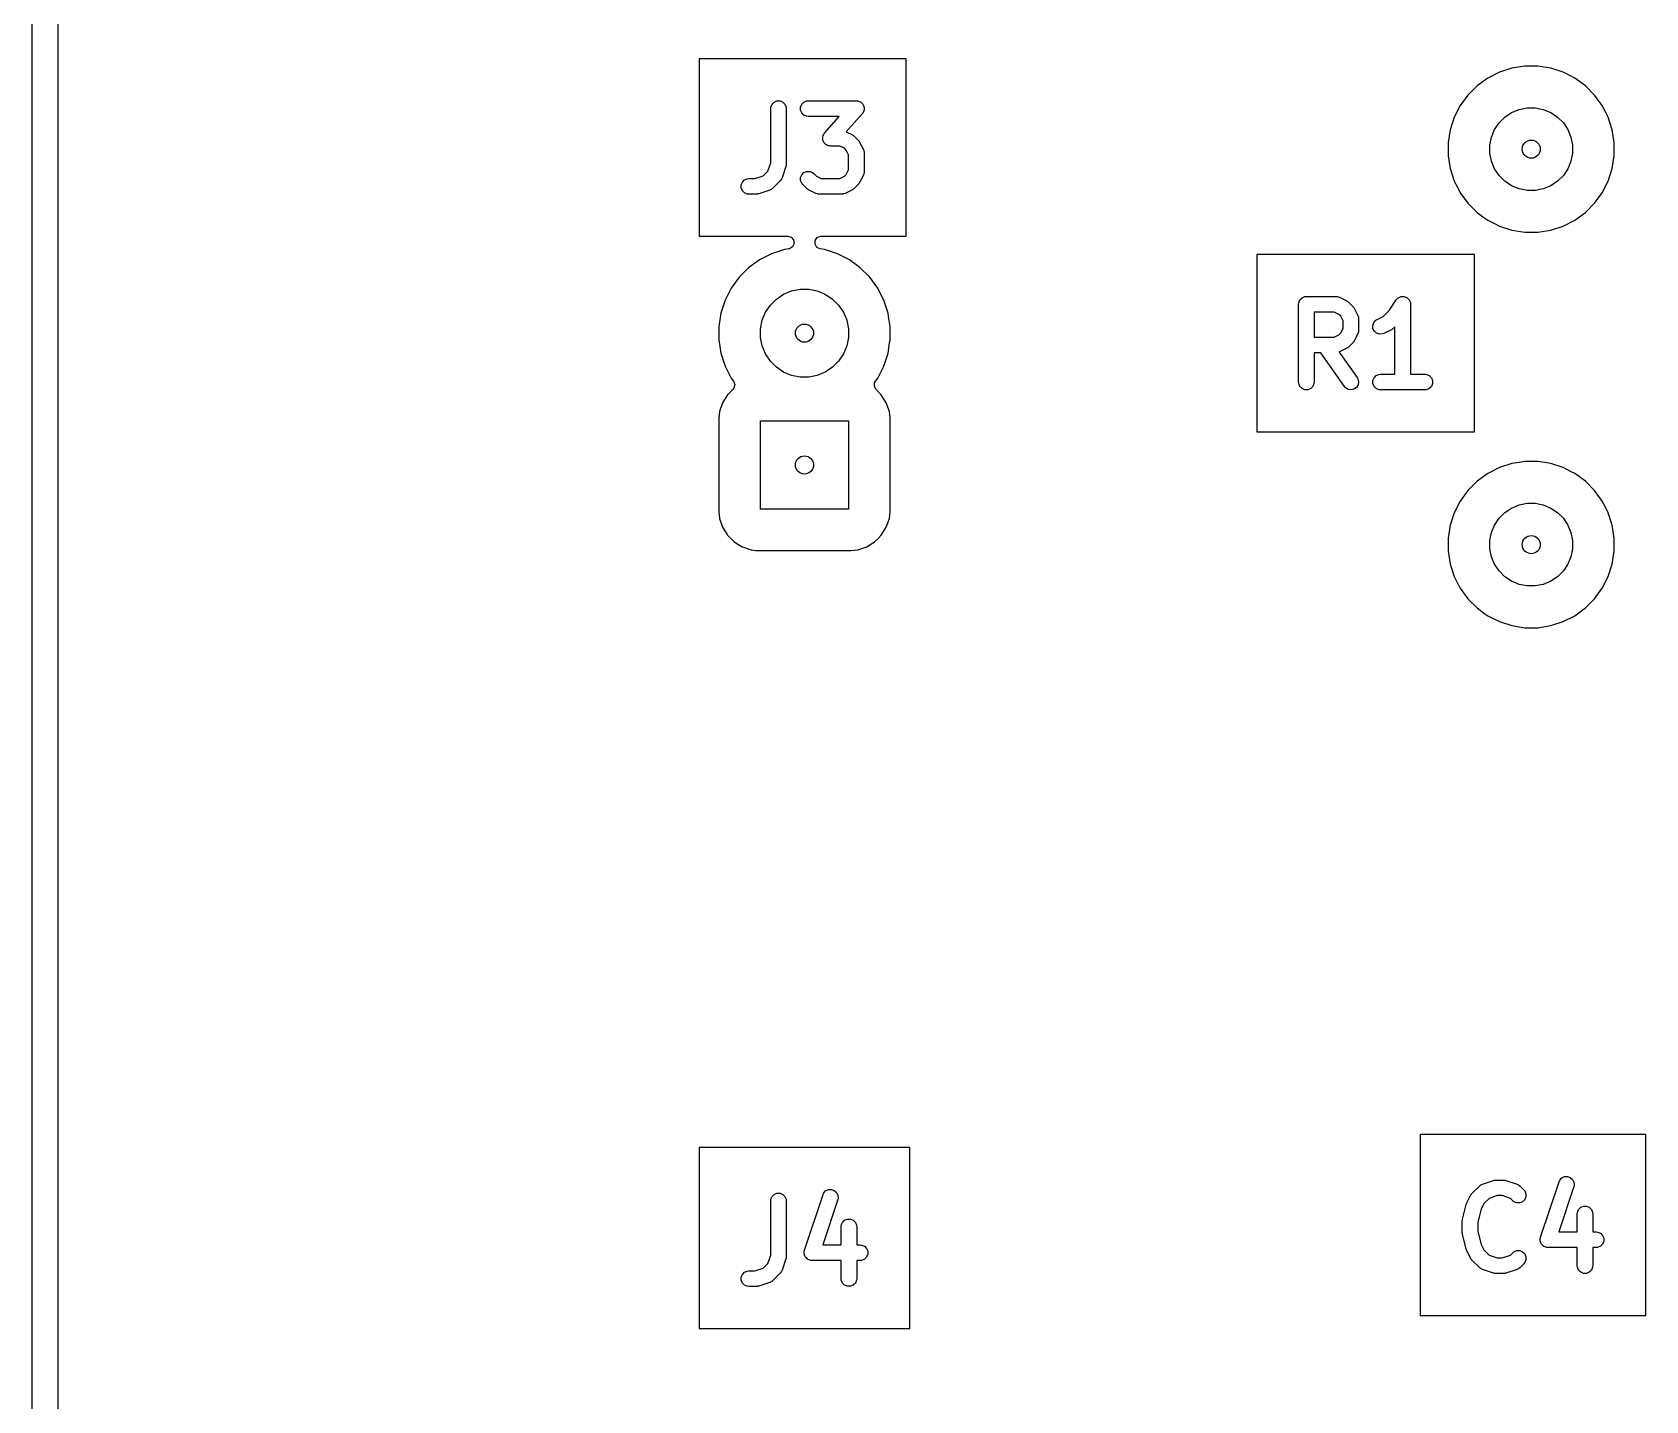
# Model space of a CAD drawing. Extents: x 20 to 124, y -124 to -20.
# Drawn here: x 20 to 51.08, y -71.29 to -44.93 of the extents above; entities that cross this region are included whole.
import ezdxf

# ---------------------------------------------------------------- set-up
doc = ezdxf.new("R2010")
doc.units = 0
doc.layers.add('BLACK', color=7, linetype='CONTINUOUS')
doc.layers.add('WHITE', color=7, linetype='CONTINUOUS')

msp = doc.modelspace()

# ---------------------------------------------------------------- linework, layer by layer
at = {"layer": 'BLACK', "linetype": 'CONTINUOUS'}
for p, q in [((20.5005, -48.853053), (20.5005, -42.205895)), ((36.832225, -45.438687), (32.848071, -45.438687)), ((32.848071, -45.438687), (32.848071, -48.853053)), ((36.832225, -47.051538), (36.832225, -45.438687)), ((48.500214, -45.61641), (48.260616, -45.69426)), ((48.624626, -45.596705), (48.500214, -45.61641)), ((48.749038, -45.577), (48.624626, -45.596705)), ((49.000962, -45.577), (48.749038, -45.577)), ((49.249785, -45.61641), (49.000962, -45.577)), ((49.489383, -45.69426), (49.249785, -45.61641)), ((47.832345, -45.956705), (47.654205, -46.134845)), ((47.83235, -45.956701), (47.832345, -45.956705)), ((48.036151, -45.808632), (47.83235, -45.956701)), ((48.260616, -45.69426), (48.036151, -45.808632)), ((49.643747, -45.772913), (49.489383, -45.69426)), ((49.713845, -45.80863), (49.643747, -45.772913)), ((49.713847, -45.808631), (49.713845, -45.80863)), ((49.713848, -45.808632), (49.713847, -45.808631)), ((49.917649, -45.956701), (49.713848, -45.808632)), ((49.917654, -45.956705), (49.917649, -45.956701)), ((50.095794, -46.134845), (49.917654, -45.956705)), ((34.25028, -46.312492), (34.291664, -46.271108)), ((34.291664, -46.271108), (34.345736, -46.24871)), ((34.345736, -46.24871), (34.404264, -46.24871)), ((34.404264, -46.24871), (34.458336, -46.271108)), ((34.458336, -46.271108), (34.49972, -46.312492)), ((34.821708, -46.312492), (34.863092, -46.271108)), ((34.863092, -46.271108), (34.917164, -46.24871)), ((34.917164, -46.24871), (34.946428, -46.245828)), ((34.946428, -46.245828), (35.875, -46.245828)), ((35.875, -46.245828), (35.890477, -46.247352)), ((35.890477, -46.247352), (35.894412, -46.24709)), ((35.894412, -46.24709), (35.897122, -46.248006)), ((35.897122, -46.248006), (35.904264, -46.24871)), ((35.904264, -46.24871), (35.926778, -46.258036)), ((35.926778, -46.258036), (35.949854, -46.26584)), ((35.949854, -46.26584), (35.953661, -46.269171)), ((35.953661, -46.269171), (35.958336, -46.271108)), ((35.958336, -46.271108), (35.975565, -46.288337)), ((35.975565, -46.288337), (35.993901, -46.304381)), ((35.993901, -46.304381), (35.996143, -46.308915)), ((35.996143, -46.308915), (35.99972, -46.312492)), ((47.654201, -46.13485), (47.506132, -46.338651)), ((47.654205, -46.134845), (47.654201, -46.13485)), ((50.095798, -46.13485), (50.095794, -46.134845)), ((50.165691, -46.23105), (50.095798, -46.13485)), ((50.243433, -46.338053), (50.165691, -46.23105)), ((34.225, -46.395828), (34.227882, -46.366564)), ((34.225, -47.442916), (34.225, -46.395828)), ((34.227882, -46.366564), (34.25028, -46.312492)), ((34.49972, -46.312492), (34.522118, -46.366564)), ((34.522118, -46.366564), (34.525, -46.395828)), ((34.525, -46.395828), (34.525, -47.467257)), ((34.79931, -46.366564), (34.821708, -46.312492)), ((34.79931, -46.425092), (34.79931, -46.366564)), ((34.821708, -46.479164), (34.79931, -46.425092)), ((34.863092, -46.520548), (34.821708, -46.479164)), ((34.917164, -46.542946), (34.863092, -46.520548)), ((34.946428, -46.545828), (34.917164, -46.542946)), ((35.544435, -46.545828), (34.946428, -46.545828)), ((35.262113, -46.868481), (35.544435, -46.545828)), ((35.987886, -46.494604), (35.680952, -46.845386)), ((35.996929, -46.481954), (35.987886, -46.494604)), ((35.99972, -46.479164), (35.996929, -46.481954)), ((35.99972, -46.312492), (36.009046, -46.335008)), ((36.000815, -46.476519), (35.99972, -46.479164)), ((36.004988, -46.470683), (36.000815, -46.476519)), ((36.012793, -46.447603), (36.004988, -46.470683)), ((36.009046, -46.335008), (36.019845, -46.356844)), ((36.022118, -46.425092), (36.012793, -46.447603)), ((36.019845, -46.356844), (36.020181, -46.361888)), ((36.020181, -46.361888), (36.022118, -46.366564)), ((36.022118, -46.366564), (36.022118, -46.390939)), ((36.022118, -46.390939), (36.023738, -46.41524)), ((36.023738, -46.41524), (36.022118, -46.42003)), ((36.022118, -46.42003), (36.022118, -46.425092)), ((47.39176, -46.563116), (47.31391, -46.802714)), ((47.506132, -46.338651), (47.39176, -46.563116)), ((48.256592, -46.669985), (48.367485, -46.559092)), ((48.367485, -46.559092), (48.497883, -46.471963)), ((48.497883, -46.471963), (48.642772, -46.411948)), ((48.642772, -46.411948), (48.796586, -46.381352)), ((48.796586, -46.381352), (48.953414, -46.381352)), ((48.953414, -46.381352), (49.107228, -46.411948)), ((49.107228, -46.411948), (49.252117, -46.471963)), ((49.252117, -46.471963), (49.382515, -46.559092)), ((49.382515, -46.559092), (49.493408, -46.669985)), ((50.24387, -46.338655), (50.243433, -46.338053)), ((50.316747, -46.481684), (50.24387, -46.338655)), ((50.358239, -46.563116), (50.316747, -46.481684)), ((50.358239, -46.563118), (50.358239, -46.563116)), ((50.358241, -46.563121), (50.358239, -46.563118)), ((50.43609, -46.802715), (50.358241, -46.563121)), ((35.227882, -46.937993), (35.237205, -46.915484)), ((35.237205, -46.915484), (35.245012, -46.892403)), ((35.245012, -46.892403), (35.249183, -46.886566)), ((35.249183, -46.886566), (35.25028, -46.883921)), ((35.25028, -46.883921), (35.253069, -46.881131)), ((35.253069, -46.881131), (35.262113, -46.868481)), ((35.680952, -46.845386), (35.799225, -46.904521)), ((35.799225, -46.904521), (35.811819, -46.912449)), ((35.811819, -46.912449), (35.815479, -46.913965)), ((35.815479, -46.913965), (35.819599, -46.917346)), ((35.819599, -46.917346), (35.82411, -46.920186)), ((35.82411, -46.920186), (35.826704, -46.923177)), ((35.826704, -46.923177), (35.83821, -46.93262)), ((47.31391, -46.802714), (47.2745, -47.051538)), ((48.109448, -46.945272), (48.169463, -46.800383)), ((48.169463, -46.800383), (48.256592, -46.669985)), ((49.493408, -46.669985), (49.580537, -46.800383)), ((49.580537, -46.800383), (49.640552, -46.945272)), ((50.4755, -47.051538), (50.43609, -46.802715)), ((35.226261, -46.947845), (35.227882, -46.943052)), ((35.227882, -46.972154), (35.226261, -46.947845)), ((35.227882, -46.943052), (35.227882, -46.937993)), ((35.227882, -46.996521), (35.227882, -46.972154)), ((35.229818, -47.001196), (35.227882, -46.996521)), ((35.230155, -47.006241), (35.229818, -47.001196)), ((35.240953, -47.028076), (35.230155, -47.006241)), ((35.25028, -47.050593), (35.240953, -47.028076)), ((35.253856, -47.054169), (35.25028, -47.050593)), ((35.256099, -47.058704), (35.253856, -47.054169)), ((35.274434, -47.074747), (35.256099, -47.058704)), ((35.291664, -47.091977), (35.274434, -47.074747)), ((35.296338, -47.093913), (35.291664, -47.091977)), ((35.300146, -47.097245), (35.296338, -47.093913)), ((35.323227, -47.105051), (35.300146, -47.097245)), ((35.345736, -47.114375), (35.323227, -47.105051)), ((35.352873, -47.115077), (35.345736, -47.114375)), ((35.355588, -47.115996), (35.352873, -47.115077)), ((35.359527, -47.115733), (35.355588, -47.115996)), ((35.375, -47.117257), (35.359527, -47.115733)), ((35.553876, -47.117257), (35.375, -47.117257)), ((35.643289, -47.161963), (35.553876, -47.117257)), ((35.680292, -47.198967), (35.643289, -47.161963)), ((35.725, -47.288381), (35.680292, -47.198967)), ((35.83821, -46.93262), (35.909638, -47.004049)), ((35.909638, -47.004049), (35.919076, -47.015549)), ((35.919076, -47.015549), (35.92207, -47.018146)), ((35.92207, -47.018146), (35.92491, -47.022658)), ((35.92491, -47.022658), (35.928292, -47.026779)), ((35.928292, -47.026779), (35.929807, -47.030438)), ((35.929807, -47.030438), (35.937735, -47.043032)), ((35.937735, -47.043032), (36.009164, -47.185888)), ((36.009164, -47.185888), (36.019673, -47.213352)), ((36.019673, -47.213352), (36.020054, -47.218726)), ((36.020054, -47.218726), (36.022118, -47.223707)), ((36.022118, -47.223707), (36.025, -47.252971)), ((36.832225, -48.845892), (36.832225, -47.051538)), ((47.2745, -47.051538), (47.2745, -47.303461)), ((48.078852, -47.099086), (48.109448, -46.945272)), ((48.078852, -47.255914), (48.078852, -47.099086)), ((49.640552, -46.945272), (49.671148, -47.099086)), ((49.671148, -47.099086), (49.671148, -47.255914)), ((50.4755, -47.303462), (50.4755, -47.051538)), ((34.172466, -47.600514), (34.225, -47.442916)), ((34.517302, -47.514692), (34.445873, -47.728977)), ((34.520601, -47.500182), (34.517302, -47.514692)), ((34.522118, -47.496521), (34.520601, -47.500182)), ((34.52264, -47.491212), (34.522118, -47.496521)), ((34.523822, -47.486018), (34.52264, -47.491212)), ((34.525, -47.467257), (34.523541, -47.482068)), ((34.523541, -47.482068), (34.523822, -47.486018)), ((35.725, -47.574703), (35.725, -47.288381)), ((36.025, -47.252971), (36.025, -47.610114)), ((47.2745, -47.303461), (47.31391, -47.552285)), ((47.31391, -47.552285), (47.39176, -47.791883)), ((48.109448, -47.409728), (48.078852, -47.255914)), ((48.169463, -47.554617), (48.109448, -47.409728)), ((49.640552, -47.409728), (49.580537, -47.554617)), ((49.671148, -47.255914), (49.640552, -47.409728)), ((50.358241, -47.791879), (50.43609, -47.552285)), ((50.43609, -47.552285), (50.4755, -47.303462)), ((33.656453, -47.866564), (33.678851, -47.812492)), ((33.678851, -47.812492), (33.720235, -47.771108)), ((33.720235, -47.771108), (33.774307, -47.74871)), ((33.774307, -47.74871), (33.803571, -47.745828)), ((33.803571, -47.745828), (33.922085, -47.745828)), ((33.922085, -47.745828), (34.079687, -47.693294)), ((34.079687, -47.693294), (34.172466, -47.600514)), ((34.409637, -47.787608), (34.26678, -47.930466)), ((34.428292, -47.764877), (34.409637, -47.787608)), ((34.430354, -47.759897), (34.428292, -47.764877)), ((34.433885, -47.755827), (34.430354, -47.759897)), ((34.445873, -47.728977), (34.433885, -47.755827)), ((34.79931, -47.723708), (34.821707, -47.669636)), ((34.79931, -47.782234), (34.79931, -47.723708)), ((34.821707, -47.836306), (34.79931, -47.782234)), ((34.821707, -47.669636), (34.863093, -47.62825)), ((34.840362, -47.859037), (34.821707, -47.836306)), ((34.911791, -47.930466), (34.840362, -47.859037)), ((34.863093, -47.62825), (34.917165, -47.605853)), ((34.917165, -47.605853), (34.975691, -47.605853)), ((34.975691, -47.605853), (35.029763, -47.62825)), ((35.029763, -47.62825), (35.052494, -47.646905)), ((35.052494, -47.646905), (35.10671, -47.701121)), ((35.10671, -47.701121), (35.196124, -47.745828)), ((35.196124, -47.745828), (35.553876, -47.745828)), ((35.553876, -47.745828), (35.643289, -47.701121)), ((35.643289, -47.701121), (35.680292, -47.664117)), ((35.680292, -47.664117), (35.725, -47.574703)), ((35.909638, -47.859036), (35.83821, -47.930465)), ((35.919076, -47.847535), (35.909638, -47.859036)), ((35.92207, -47.844939), (35.919076, -47.847535)), ((35.92491, -47.840426), (35.92207, -47.844939)), ((35.928292, -47.836306), (35.92491, -47.840426)), ((35.929807, -47.832646), (35.928292, -47.836306)), ((35.937735, -47.820053), (35.929807, -47.832646)), ((36.009164, -47.677197), (35.937735, -47.820053)), ((36.019673, -47.649733), (36.009164, -47.677197)), ((36.020054, -47.644358), (36.019673, -47.649733)), ((36.022118, -47.639378), (36.020054, -47.644358)), ((36.025, -47.610114), (36.022118, -47.639378)), ((47.39176, -47.791883), (47.458195, -47.922268)), ((48.256592, -47.685015), (48.169463, -47.554617)), ((48.367485, -47.795908), (48.256592, -47.685015)), ((48.497883, -47.883037), (48.367485, -47.795908)), ((49.382515, -47.795908), (49.252117, -47.883037)), ((49.493408, -47.685015), (49.382515, -47.795908)), ((49.580537, -47.554617), (49.493408, -47.685015)), ((50.24387, -48.016345), (50.358241, -47.791879)), ((33.656453, -47.925092), (33.656453, -47.866564)), ((33.678851, -47.979164), (33.656453, -47.925092)), ((33.720235, -48.020548), (33.678851, -47.979164)), ((33.774307, -48.042946), (33.720235, -48.020548)), ((33.803571, -48.045828), (33.774307, -48.042946)), ((33.946428, -48.045828), (33.803571, -48.045828)), ((33.961233, -48.044369), (33.946428, -48.045828)), ((33.965188, -48.044651), (33.961233, -48.044369)), ((33.970389, -48.043468), (33.965188, -48.044651)), ((33.975692, -48.042946), (33.970389, -48.043468)), ((33.979349, -48.04143), (33.975692, -48.042946)), ((33.993862, -48.038131), (33.979349, -48.04143)), ((34.208148, -47.966703), (33.993862, -48.038131)), ((34.234999, -47.954715), (34.208148, -47.966703)), ((34.23907, -47.951183), (34.234999, -47.954715)), ((34.24405, -47.949121), (34.23907, -47.951183)), ((34.26678, -47.930466), (34.24405, -47.949121)), ((34.923295, -47.939907), (34.911791, -47.930466)), ((34.92589, -47.942899), (34.923295, -47.939907)), ((34.930399, -47.945737), (34.92589, -47.942899)), ((34.934522, -47.949121), (34.930399, -47.945737)), ((34.938183, -47.950637), (34.934522, -47.949121)), ((34.950775, -47.958564), (34.938183, -47.950637)), ((35.093633, -48.029992), (34.950775, -47.958564)), ((35.121096, -48.040502), (35.093633, -48.029992)), ((35.126471, -48.040883), (35.121096, -48.040502)), ((35.13145, -48.042946), (35.126471, -48.040883)), ((35.160714, -48.045828), (35.13145, -48.042946)), ((35.589285, -48.045828), (35.160714, -48.045828)), ((35.618549, -48.042946), (35.589285, -48.045828)), ((35.623527, -48.040883), (35.618549, -48.042946)), ((35.628903, -48.040502), (35.623527, -48.040883)), ((35.656366, -48.029992), (35.628903, -48.040502)), ((35.799225, -47.958564), (35.656366, -48.029992)), ((35.811819, -47.950635), (35.799225, -47.958564)), ((35.815479, -47.94912), (35.811819, -47.950635)), ((35.819599, -47.945738), (35.815479, -47.94912)), ((35.82411, -47.942899), (35.819599, -47.945738)), ((35.826704, -47.939907), (35.82411, -47.942899)), ((35.83821, -47.930465), (35.826704, -47.939907)), ((47.458195, -47.922268), (47.479591, -47.96426)), ((47.479591, -47.96426), (47.506132, -48.016348)), ((47.506132, -48.016348), (47.654201, -48.220149)), ((48.642772, -47.943052), (48.497883, -47.883037)), ((48.796586, -47.973648), (48.642772, -47.943052)), ((48.953414, -47.973648), (48.796586, -47.973648)), ((49.107228, -47.943052), (48.953414, -47.973648)), ((49.252117, -47.883037), (49.107228, -47.943052)), ((50.095793, -48.220156), (50.24387, -48.016345)), ((47.654201, -48.220149), (47.654205, -48.220154)), ((47.654205, -48.220154), (47.832345, -48.398294)), ((47.832345, -48.398294), (47.83235, -48.398298)), ((47.83235, -48.398298), (47.963449, -48.493546)), ((49.713845, -48.54637), (49.917656, -48.398293)), ((49.917656, -48.398293), (50.095793, -48.220156)), ((47.963449, -48.493546), (48.036155, -48.54637)), ((48.036155, -48.54637), (48.179184, -48.619247)), ((48.179184, -48.619247), (48.260616, -48.660739)), ((48.260616, -48.660739), (48.260618, -48.660739)), ((48.260618, -48.660739), (48.260621, -48.660741)), ((48.260621, -48.660741), (48.500215, -48.73859)), ((48.500215, -48.73859), (48.749038, -48.778)), ((48.749038, -48.778), (48.749039, -48.778)), ((48.749039, -48.778), (49.000961, -48.778)), ((49.000961, -48.778), (49.000962, -48.778)), ((49.000962, -48.778), (49.249785, -48.73859)), ((49.249785, -48.73859), (49.489379, -48.660741)), ((49.489379, -48.660741), (49.713845, -48.54637)), ((20.5005, -56.671538), (20.5005, -48.853053)), ((32.848071, -48.853053), (34.551907, -48.853053)), ((34.571305, -49.099526), (34.488506, -49.11264)), ((34.551907, -48.853053), (34.618946, -48.872738)), ((34.586842, -49.09603), (34.571305, -49.099526)), ((34.64562, -49.058256), (34.586842, -49.09603)), ((34.618946, -48.872738), (34.664701, -48.925542)), ((34.674645, -48.9947), (34.64562, -49.058256)), ((34.664701, -48.925542), (34.674645, -48.9947)), ((35.078629, -49.010285), (35.079627, -48.940423)), ((35.11556, -49.069597), (35.078629, -49.010285)), ((35.079627, -48.940423), (35.118237, -48.88219)), ((35.178695, -49.099526), (35.11556, -49.069597)), ((35.118237, -48.88219), (35.1822, -48.854076)), ((35.261493, -49.11264), (35.178695, -49.099526)), ((35.1822, -48.854076), (35.198093, -48.853053)), ((35.198093, -48.853053), (36.832225, -48.853053)), ((36.832225, -48.853053), (36.832225, -48.845892)), ((34.009945, -49.310868), (33.799774, -49.463566)), ((34.241423, -49.192922), (34.009945, -49.310868)), ((34.488506, -49.11264), (34.241423, -49.192922)), ((35.508576, -49.192922), (35.261493, -49.11264)), ((35.63835, -49.259046), (35.508576, -49.192922)), ((35.740051, -49.310866), (35.63835, -49.259046)), ((35.950229, -49.463569), (35.740051, -49.310866)), ((47.784072, -49.207484), (43.587357, -49.207484)), ((43.587357, -49.207484), (43.587357, -52.624155)), ((47.784072, -52.624155), (47.784072, -49.207484)), ((33.616066, -49.647274), (33.463368, -49.857445)), ((33.616071, -49.647268), (33.616066, -49.647274)), ((33.799768, -49.463571), (33.616071, -49.647268)), ((33.799774, -49.463566), (33.799768, -49.463571)), ((36.133931, -49.647271), (35.950229, -49.463569)), ((36.286634, -49.857449), (36.133931, -49.647271)), ((33.463368, -49.857445), (33.345422, -50.088923)), ((34.335766, -50.065441), (34.474313, -49.972867)), ((34.474313, -49.972867), (34.628258, -49.909101)), ((34.628258, -49.909101), (34.791685, -49.876593)), ((34.791685, -49.876593), (34.958315, -49.876593)), ((34.958315, -49.876593), (35.121742, -49.909101)), ((35.121742, -49.909101), (35.275687, -49.972867)), ((35.275687, -49.972867), (35.414234, -50.065441)), ((36.361787, -50.004945), (36.286634, -49.857449)), ((36.404577, -50.088923), (36.361787, -50.004945)), ((44.459521, -50.041108), (44.513593, -50.01871)), ((44.513593, -50.01871), (44.542857, -50.015828)), ((44.542857, -50.015828), (45.114286, -50.015828)), ((45.114286, -50.015828), (45.14355, -50.01871)), ((45.14355, -50.01871), (45.14853, -50.020773)), ((45.14853, -50.020773), (45.153905, -50.021155)), ((45.153905, -50.021155), (45.181368, -50.031664)), ((45.181368, -50.031664), (45.324225, -50.103093)), ((46.316664, -50.041108), (46.33024, -50.035484)), ((46.33024, -50.035484), (46.342453, -50.027306)), ((46.342453, -50.027306), (46.357014, -50.024393)), ((46.357014, -50.024393), (46.370736, -50.01871)), ((46.370736, -50.01871), (46.385433, -50.01871)), ((46.385433, -50.01871), (46.399843, -50.015828)), ((46.399843, -50.015828), (46.414413, -50.01871)), ((46.414413, -50.01871), (46.429264, -50.01871)), ((46.429264, -50.01871), (46.442838, -50.024332)), ((46.442838, -50.024332), (46.457257, -50.027185)), ((46.457257, -50.027185), (46.469617, -50.035425)), ((46.469617, -50.035425), (46.483336, -50.041108)), ((33.26514, -50.336006), (33.2245, -50.592597)), ((33.345422, -50.088923), (33.26514, -50.336006)), ((34.061601, -50.475758), (34.125367, -50.321813)), ((34.125367, -50.321813), (34.217941, -50.183266)), ((34.217941, -50.183266), (34.335766, -50.065441)), ((35.414234, -50.065441), (35.532059, -50.183266)), ((35.532059, -50.183266), (35.624633, -50.321813)), ((35.624633, -50.321813), (35.688399, -50.475758)), ((36.404577, -50.088925), (36.404577, -50.088923)), ((36.404579, -50.088928), (36.404577, -50.088925)), ((36.48486, -50.336007), (36.404579, -50.088928)), ((36.495226, -50.401456), (36.48486, -50.336007)), ((44.392857, -50.165828), (44.395739, -50.136564)), ((44.392857, -51.665828), (44.392857, -50.165828)), ((44.395739, -50.136564), (44.418137, -50.082492)), ((44.418137, -50.082492), (44.459521, -50.041108)), ((45.078876, -50.315828), (44.692857, -50.315828)), ((44.692857, -50.315828), (44.692857, -50.801542)), ((45.16829, -50.360535), (45.078876, -50.315828)), ((45.324225, -50.103093), (45.33682, -50.111021)), ((45.33682, -50.111021), (45.340477, -50.112536)), ((45.340477, -50.112536), (45.344594, -50.115915)), ((45.344594, -50.115915), (45.349111, -50.118758)), ((45.349111, -50.118758), (45.351708, -50.121752)), ((45.351708, -50.121752), (45.363208, -50.13119)), ((45.363208, -50.13119), (45.434637, -50.202618)), ((45.434637, -50.202618), (45.444079, -50.214123)), ((45.444079, -50.214123), (45.447071, -50.216718)), ((45.447071, -50.216718), (45.44991, -50.221228)), ((45.44991, -50.221228), (45.453292, -50.225349)), ((45.453292, -50.225349), (45.454807, -50.229008)), ((45.454807, -50.229008), (45.462736, -50.241603)), ((45.462736, -50.241603), (45.534164, -50.384461)), ((46.025432, -50.399692), (46.140573, -50.284551)), ((46.140573, -50.284551), (46.275193, -50.082623)), ((46.275193, -50.082623), (46.275259, -50.082542)), ((46.275259, -50.082542), (46.27528, -50.082492)), ((46.27528, -50.082492), (46.275391, -50.08238)), ((46.275391, -50.08238), (46.293823, -50.059872)), ((46.293823, -50.059872), (46.306165, -50.051606)), ((46.306165, -50.051606), (46.316664, -50.041108)), ((46.483336, -50.041108), (46.493725, -50.051497)), ((46.493725, -50.051497), (46.505956, -50.059651)), ((46.505956, -50.059651), (46.514221, -50.071993)), ((46.514221, -50.071993), (46.52472, -50.082492)), ((46.52472, -50.082492), (46.530343, -50.096068)), ((46.530343, -50.096068), (46.538522, -50.108281)), ((46.538522, -50.108281), (46.541434, -50.122843)), ((46.541434, -50.122843), (46.547118, -50.136564)), ((46.547118, -50.136564), (46.549969, -50.165516)), ((46.549969, -50.165516), (46.55, -50.16567)), ((46.55, -50.16567), (46.549989, -50.165722)), ((46.549989, -50.165722), (46.55, -50.165828)), ((46.55, -50.165828), (46.55, -51.515828)), ((33.2245, -50.592597), (33.2245, -50.852402)), ((34.029093, -50.639185), (34.061601, -50.475758)), ((34.029093, -50.805815), (34.029093, -50.639185)), ((35.688399, -50.475758), (35.720907, -50.639185)), ((35.720907, -50.639185), (35.720907, -50.805815)), ((36.5255, -50.592597), (36.495226, -50.401456)), ((36.5255, -50.852402), (36.5255, -50.592597)), ((45.205294, -50.397539), (45.16829, -50.360535)), ((45.205293, -50.719831), (45.25, -50.630418)), ((45.25, -50.486951), (45.205294, -50.397539)), ((45.25, -50.630418), (45.25, -50.486951)), ((45.534164, -50.384461), (45.544674, -50.411924)), ((45.544674, -50.411924), (45.545055, -50.417299)), ((45.545055, -50.417299), (45.547118, -50.422278)), ((45.547118, -50.422278), (45.55, -50.451542)), ((45.55, -50.451542), (45.55, -50.665828)), ((45.822607, -50.575639), (45.841114, -50.520116)), ((45.826756, -50.634019), (45.822607, -50.575639)), ((45.85293, -50.686368), (45.826756, -50.634019)), ((45.841114, -50.520116), (45.879461, -50.475901)), ((45.879461, -50.475901), (45.904347, -50.460236)), ((45.904347, -50.460236), (46.025432, -50.399692)), ((46.181368, -50.657135), (46.038511, -50.728564)), ((46.193961, -50.649207), (46.181368, -50.657135)), ((46.197621, -50.647692), (46.193961, -50.649207)), ((46.20174, -50.64431), (46.197621, -50.647692)), ((46.206254, -50.64147), (46.20174, -50.64431)), ((46.20885, -50.638476), (46.206254, -50.64147)), ((46.220352, -50.629037), (46.20885, -50.638476)), ((46.25, -50.599389), (46.220352, -50.629037)), ((46.25, -51.515828), (46.25, -50.599389)), ((33.2245, -50.852402), (33.26514, -51.108993)), ((34.061601, -50.969242), (34.029093, -50.805815)), ((34.125367, -51.123187), (34.061601, -50.969242)), ((35.688399, -50.969242), (35.624633, -51.123187)), ((35.720907, -50.805815), (35.688399, -50.969242)), ((36.48486, -51.108993), (36.516176, -50.91127)), ((36.516176, -50.91127), (36.5255, -50.852402)), ((44.692857, -50.801542), (45.078876, -50.801542)), ((45.078876, -50.801542), (45.168288, -50.756836)), ((45.168288, -50.756836), (45.205293, -50.719831)), ((45.434638, -50.914751), (45.363209, -50.98618)), ((45.444079, -50.903246), (45.434638, -50.914751)), ((45.447071, -50.900652), (45.444079, -50.903246)), ((45.449909, -50.896142), (45.447071, -50.900652)), ((45.453293, -50.89202), (45.449909, -50.896142)), ((45.454809, -50.888358), (45.453293, -50.89202)), ((45.462736, -50.875767), (45.454809, -50.888358)), ((45.534164, -50.732909), (45.462736, -50.875767)), ((45.544674, -50.705446), (45.534164, -50.732909)), ((45.545055, -50.70007), (45.544674, -50.705446)), ((45.547118, -50.695092), (45.545055, -50.70007)), ((45.55, -50.665828), (45.547118, -50.695092)), ((45.897145, -50.724715), (45.85293, -50.686368)), ((45.952668, -50.743222), (45.897145, -50.724715)), ((46.011048, -50.739073), (45.952668, -50.743222)), ((46.038511, -50.728564), (46.011048, -50.739073)), ((33.26514, -51.108993), (33.345422, -51.356076)), ((34.217941, -51.261734), (34.125367, -51.123187)), ((34.335766, -51.379559), (34.217941, -51.261734)), ((35.532059, -51.261734), (35.414234, -51.379559)), ((35.624633, -51.123187), (35.532059, -51.261734)), ((36.404579, -51.356072), (36.48486, -51.108993)), ((44.821902, -51.101542), (44.692857, -51.101542)), ((44.692857, -51.101542), (44.692857, -51.665828)), ((45.277115, -51.751847), (44.821902, -51.101542)), ((45.181368, -51.085706), (45.177933, -51.08702)), ((45.177933, -51.08702), (45.522885, -51.579809)), ((45.324225, -51.014278), (45.181368, -51.085706)), ((45.336818, -51.00635), (45.324225, -51.014278)), ((45.340478, -51.004835), (45.336818, -51.00635)), ((45.344597, -51.001453), (45.340478, -51.004835)), ((45.349111, -50.998613), (45.344597, -51.001453)), ((45.351707, -50.995619), (45.349111, -50.998613)), ((45.363209, -50.98618), (45.351707, -50.995619)), ((33.345422, -51.356076), (33.463368, -51.587554)), ((33.463368, -51.587554), (33.508213, -51.649279)), ((34.474313, -51.472133), (34.335766, -51.379559)), ((34.628258, -51.535899), (34.474313, -51.472133)), ((34.791685, -51.568407), (34.628258, -51.535899)), ((34.958315, -51.568407), (34.791685, -51.568407)), ((35.121742, -51.535899), (34.958315, -51.568407)), ((35.275687, -51.472133), (35.121742, -51.535899)), ((35.414234, -51.379559), (35.275687, -51.472133)), ((36.241784, -51.64928), (36.286634, -51.587551)), ((36.286634, -51.587551), (36.404579, -51.356072)), ((45.522885, -51.579809), (45.537306, -51.605435)), ((45.824311, -51.636564), (45.846709, -51.582492)), ((45.846709, -51.582492), (45.888093, -51.541108)), ((45.888093, -51.541108), (45.942165, -51.51871)), ((45.942165, -51.51871), (45.971429, -51.515828)), ((45.971429, -51.515828), (46.25, -51.515828)), ((46.55, -51.515828), (46.828572, -51.515828)), ((46.828572, -51.515828), (46.857836, -51.51871)), ((46.857836, -51.51871), (46.911908, -51.541108)), ((46.911908, -51.541108), (46.953292, -51.582492)), ((46.953292, -51.582492), (46.97569, -51.636564)), ((33.495577, -51.809845), (33.395183, -51.910239)), ((33.515867, -51.783139), (33.495577, -51.809845)), ((33.508213, -51.649279), (33.531693, -51.715085)), ((33.531693, -51.715085), (33.515867, -51.783139)), ((36.220938, -51.748522), (36.225922, -51.67883)), ((36.254423, -51.809845), (36.220938, -51.748522)), ((36.225922, -51.67883), (36.241784, -51.64928)), ((36.354816, -51.910238), (36.254423, -51.809845)), ((44.395739, -51.695092), (44.392857, -51.665828)), ((44.418137, -51.749164), (44.395739, -51.695092)), ((44.459521, -51.790548), (44.418137, -51.749164)), ((44.513593, -51.812946), (44.459521, -51.790548)), ((44.572121, -51.812946), (44.513593, -51.812946)), ((44.626193, -51.790548), (44.572121, -51.812946)), ((44.667577, -51.749164), (44.626193, -51.790548)), ((44.689975, -51.695092), (44.667577, -51.749164)), ((44.692857, -51.665828), (44.689975, -51.695092)), ((45.296258, -51.774169), (45.277115, -51.751847)), ((45.345615, -51.805622), (45.296258, -51.774169)), ((45.403251, -51.815793), (45.345615, -51.805622)), ((45.460393, -51.803134), (45.403251, -51.815793)), ((45.508341, -51.76957), (45.460393, -51.803134)), ((45.539794, -51.720213), (45.508341, -51.76957)), ((45.537306, -51.605435), (45.549965, -51.662577)), ((45.549965, -51.662577), (45.539794, -51.720213)), ((45.824311, -51.695092), (45.824311, -51.636564)), ((45.846709, -51.749164), (45.824311, -51.695092)), ((45.888093, -51.790548), (45.846709, -51.749164)), ((45.942165, -51.812946), (45.888093, -51.790548)), ((45.971429, -51.815828), (45.942165, -51.812946)), ((46.828572, -51.815828), (45.971429, -51.815828)), ((46.857836, -51.812946), (46.828572, -51.815828)), ((46.911908, -51.790548), (46.857836, -51.812946)), ((46.953292, -51.749164), (46.911908, -51.790548)), ((46.97569, -51.695092), (46.953292, -51.749164)), ((46.97569, -51.636564), (46.97569, -51.695092)), ((33.299211, -52.062976), (33.239631, -52.233245)), ((33.395183, -51.910239), (33.299211, -52.062976)), ((36.450789, -52.062978), (36.354816, -51.910238)), ((36.510368, -52.233245), (36.450789, -52.062978)), ((33.23963, -52.23325), (33.2245, -52.367539)), ((33.2245, -52.367539), (33.2245, -54.15746)), ((33.239631, -52.233245), (33.23963, -52.23325)), ((34.025, -54.1125), (34.025, -52.4125)), ((34.025, -52.4125), (35.725, -52.4125)), ((35.725, -52.4125), (35.725, -54.1125)), ((36.5255, -52.367546), (36.510368, -52.233245)), ((36.5255, -52.624155), (36.5255, -52.367546)), ((36.5255, -54.157454), (36.5255, -52.624155)), ((43.587357, -52.624155), (47.784072, -52.624155)), ((48.036151, -53.428632), (47.83235, -53.576701)), ((48.260616, -53.31426), (48.036151, -53.428632)), ((48.500214, -53.23641), (48.260616, -53.31426)), ((48.640657, -53.214166), (48.500214, -53.23641)), ((48.749038, -53.197), (48.640657, -53.214166)), ((49.000962, -53.197), (48.749038, -53.197)), ((49.216524, -53.231142), (49.000962, -53.197)), ((49.249785, -53.23641), (49.216524, -53.231142)), ((49.489383, -53.31426), (49.249785, -53.23641)), ((49.643747, -53.392913), (49.489383, -53.31426)), ((49.713845, -53.42863), (49.643747, -53.392913)), ((49.713847, -53.428631), (49.713845, -53.42863)), ((49.713848, -53.428632), (49.713847, -53.428631)), ((49.917649, -53.576701), (49.713848, -53.428632)), ((47.654201, -53.75485), (47.506132, -53.958651)), ((47.654205, -53.754845), (47.654201, -53.75485)), ((47.832345, -53.576705), (47.654205, -53.754845)), ((47.83235, -53.576701), (47.832345, -53.576705)), ((49.917654, -53.576705), (49.917649, -53.576701)), ((50.095794, -53.754845), (49.917654, -53.576705)), ((50.095798, -53.75485), (50.095794, -53.754845)), ((50.126592, -53.797235), (50.095798, -53.75485)), ((47.506132, -53.958651), (47.39176, -54.183116)), ((48.497883, -54.091963), (48.642772, -54.031948)), ((48.642772, -54.031948), (48.796586, -54.001352)), ((48.796586, -54.001352), (48.953414, -54.001352)), ((48.953414, -54.001352), (49.107228, -54.031948)), ((49.107228, -54.031948), (49.252117, -54.091963)), ((50.24387, -53.958655), (50.126592, -53.797235)), ((50.316747, -54.101684), (50.24387, -53.958655)), ((33.2245, -54.15746), (33.23963, -54.291749)), ((33.23963, -54.291749), (33.239631, -54.291754)), ((33.239631, -54.291754), (33.299211, -54.462023)), ((35.725, -54.1125), (34.025, -54.1125)), ((36.450789, -54.462022), (36.510368, -54.291755)), ((36.510368, -54.291755), (36.5255, -54.157454)), ((47.39176, -54.183116), (47.31391, -54.422714)), ((48.169463, -54.420383), (48.256592, -54.289985)), ((48.256592, -54.289985), (48.367485, -54.179092)), ((48.367485, -54.179092), (48.497883, -54.091963)), ((49.252117, -54.091963), (49.382515, -54.179092)), ((49.382515, -54.179092), (49.493408, -54.289985)), ((49.493408, -54.289985), (49.580537, -54.420383)), ((50.358239, -54.183116), (50.316747, -54.101684)), ((50.358239, -54.183118), (50.358239, -54.183116)), ((50.358241, -54.183121), (50.358239, -54.183118)), ((50.43609, -54.422715), (50.358241, -54.183121)), ((33.299211, -54.462023), (33.386344, -54.600694)), ((33.386344, -54.600694), (33.395184, -54.614762)), ((33.395184, -54.614762), (33.522738, -54.742316)), ((36.227262, -54.742316), (36.29804, -54.671538)), ((36.29804, -54.671538), (36.354816, -54.614762)), ((36.354816, -54.614762), (36.450789, -54.462022)), ((47.31391, -54.422714), (47.2745, -54.671538)), ((47.2745, -54.671538), (47.2745, -54.923461)), ((48.078852, -54.719086), (48.109448, -54.565272)), ((48.109448, -54.565272), (48.169463, -54.420383)), ((49.580537, -54.420383), (49.640552, -54.565272)), ((49.640552, -54.565272), (49.671148, -54.719086)), ((50.4755, -54.671538), (50.43609, -54.422715)), ((50.4755, -54.923462), (50.4755, -54.671538)), ((33.522738, -54.742316), (33.675478, -54.838289)), ((33.675478, -54.838289), (33.680814, -54.840156)), ((33.680814, -54.840156), (33.845745, -54.897868)), ((33.845745, -54.897868), (33.84575, -54.897869)), ((33.84575, -54.897869), (33.936246, -54.908065)), ((33.936246, -54.908065), (33.98004, -54.912999)), ((33.98004, -54.912999), (33.980043, -54.913)), ((33.980043, -54.913), (33.980046, -54.913)), ((33.980046, -54.913), (35.769957, -54.913)), ((35.769957, -54.913), (35.769958, -54.912999)), ((35.769958, -54.912999), (35.837104, -54.905434)), ((35.837104, -54.905434), (35.904249, -54.897869)), ((35.904249, -54.897869), (35.904252, -54.897868)), ((35.904252, -54.897868), (35.904255, -54.897868)), ((35.904255, -54.897868), (36.074522, -54.838289)), ((36.074522, -54.838289), (36.227262, -54.742316)), ((47.2745, -54.923461), (47.31391, -55.172285)), ((48.078852, -54.875914), (48.078852, -54.719086)), ((48.109448, -55.029728), (48.078852, -54.875914)), ((49.671148, -54.875914), (49.640552, -55.029728)), ((49.671148, -54.719086), (49.671148, -54.875914)), ((50.43609, -55.172285), (50.4755, -54.923462)), ((47.31391, -55.172285), (47.39176, -55.411883)), ((48.169463, -55.174617), (48.109448, -55.029728)), ((48.256592, -55.305015), (48.169463, -55.174617)), ((48.367485, -55.415908), (48.256592, -55.305015)), ((49.493408, -55.305015), (49.382515, -55.415908)), ((49.580537, -55.174617), (49.493408, -55.305015)), ((49.640552, -55.029728), (49.580537, -55.174617)), ((50.358241, -55.411879), (50.43609, -55.172285)), ((47.39176, -55.411883), (47.470413, -55.566247)), ((47.470413, -55.566247), (47.472401, -55.570149)), ((47.472401, -55.570149), (47.506132, -55.636348)), ((48.497883, -55.503037), (48.367485, -55.415908)), ((48.642772, -55.563052), (48.497883, -55.503037)), ((48.796586, -55.593648), (48.642772, -55.563052)), ((48.953414, -55.593648), (48.796586, -55.593648)), ((49.107228, -55.563052), (48.953414, -55.593648)), ((49.252117, -55.503037), (49.107228, -55.563052)), ((49.382515, -55.415908), (49.252117, -55.503037)), ((50.24387, -55.636345), (50.358241, -55.411879)), ((47.506132, -55.636348), (47.654201, -55.840149)), ((47.654201, -55.840149), (47.654205, -55.840154)), ((47.654205, -55.840154), (47.832345, -56.018294)), ((49.917656, -56.018293), (50.095793, -55.840156)), ((50.095793, -55.840156), (50.24387, -55.636345)), ((47.832345, -56.018294), (47.83235, -56.018298)), ((47.83235, -56.018298), (47.983343, -56.128)), ((47.983343, -56.128), (48.036155, -56.16637)), ((48.036155, -56.16637), (48.179184, -56.239247)), ((48.179184, -56.239247), (48.260616, -56.280739)), ((49.489379, -56.280741), (49.713845, -56.16637)), ((49.713845, -56.16637), (49.917656, -56.018293)), ((48.260616, -56.280739), (48.260618, -56.280739)), ((48.260618, -56.280739), (48.260621, -56.280741)), ((48.260621, -56.280741), (48.500215, -56.35859)), ((48.500215, -56.35859), (48.749038, -56.398)), ((48.749038, -56.398), (48.749039, -56.398)), ((48.749039, -56.398), (49.000961, -56.398)), ((49.000961, -56.398), (49.000962, -56.398)), ((49.000962, -56.398), (49.249785, -56.35859)), ((49.249785, -56.35859), (49.489379, -56.280741)), ((20.5005, -62.709155), (20.5005, -56.671538)), ((20.5005, -69.898053), (20.5005, -62.709155)), ((51.080451, -66.162176), (46.738176, -66.162176)), ((46.738176, -66.162176), (46.738176, -69.648053)), ((51.080451, -69.648053), (51.080451, -66.162176)), ((36.901928, -66.412176), (32.848071, -66.412176)), ((32.848071, -66.412176), (32.848071, -69.898053)), ((36.901928, -69.648053), (36.901928, -66.412176)), ((47.903739, -67.135472), (47.907809, -67.131943)), ((47.907809, -67.131943), (47.93466, -67.119955)), ((47.93466, -67.119955), (48.148945, -67.048526)), ((48.148945, -67.048526), (48.163454, -67.045226)), ((48.163454, -67.045226), (48.167116, -67.04371)), ((48.167116, -67.04371), (48.172424, -67.043187)), ((48.172424, -67.043187), (48.177619, -67.042006)), ((48.177619, -67.042006), (48.181568, -67.042286)), ((48.181568, -67.042286), (48.19638, -67.040828)), ((48.19638, -67.040828), (48.339237, -67.040828)), ((48.339237, -67.040828), (48.354048, -67.042286)), ((48.354048, -67.042286), (48.357998, -67.042006)), ((48.357998, -67.042006), (48.363192, -67.043187)), ((48.363192, -67.043187), (48.368501, -67.04371)), ((48.368501, -67.04371), (48.372163, -67.045227)), ((48.372163, -67.045227), (48.386671, -67.048526)), ((48.386671, -67.048526), (48.600957, -67.119954)), ((48.600957, -67.119954), (48.627808, -67.131943)), ((48.627808, -67.131943), (48.631878, -67.135473)), ((49.054078, -68.143394), (49.41122, -67.071966)), ((49.41122, -67.071966), (49.423209, -67.045115)), ((49.423209, -67.045115), (49.461556, -67.000901)), ((49.461556, -67.000901), (49.513903, -66.974727)), ((49.513903, -66.974727), (49.572283, -66.970578)), ((49.572283, -66.970578), (49.627808, -66.989086)), ((49.627808, -66.989086), (49.672022, -67.027434)), ((49.672022, -67.027434), (49.698196, -67.079781)), ((49.698196, -67.079781), (49.702345, -67.138161)), ((34.225, -67.440828), (34.227882, -67.411564)), ((34.225, -68.487916), (34.225, -67.440828)), ((34.227882, -67.411564), (34.25028, -67.357492)), ((34.25028, -67.357492), (34.291664, -67.316108)), ((34.291664, -67.316108), (34.345736, -67.29371)), ((34.345736, -67.29371), (34.404264, -67.29371)), ((34.404264, -67.29371), (34.458336, -67.316108)), ((34.458336, -67.316108), (34.49972, -67.357492)), ((34.49972, -67.357492), (34.522118, -67.411564)), ((34.522118, -67.411564), (34.525, -67.440828)), ((34.525, -67.440828), (34.525, -68.512257)), ((34.875555, -68.393394), (35.232697, -67.321966)), ((35.517302, -67.416835), (35.22597, -68.290828)), ((35.232697, -67.321966), (35.244686, -67.295115)), ((35.244686, -67.295115), (35.283033, -67.250901)), ((35.283033, -67.250901), (35.33538, -67.224727)), ((35.33538, -67.224727), (35.39376, -67.220578)), ((35.39376, -67.220578), (35.449285, -67.239086)), ((35.449285, -67.239086), (35.493499, -67.277434)), ((35.493499, -67.277434), (35.519673, -67.329781)), ((35.523822, -67.388161), (35.517302, -67.416835)), ((35.519673, -67.329781), (35.523822, -67.388161)), ((47.633644, -67.480889), (47.705073, -67.338032)), ((47.705073, -67.338032), (47.713, -67.325438)), ((47.713, -67.325438), (47.714516, -67.321779)), ((47.714516, -67.321779), (47.717897, -67.317659)), ((47.717897, -67.317659), (47.720738, -67.313146)), ((47.720738, -67.313146), (47.723731, -67.310549)), ((47.723731, -67.310549), (47.733171, -67.299048)), ((47.733171, -67.299048), (47.876028, -67.156191)), ((47.876028, -67.156191), (47.898758, -67.137536)), ((47.898758, -67.137536), (47.903739, -67.135472)), ((48.063121, -67.393361), (47.962515, -67.493967)), ((48.220723, -67.340828), (48.063121, -67.393361)), ((48.314897, -67.340828), (48.220723, -67.340828)), ((48.472495, -67.393361), (48.314897, -67.340828)), ((48.518885, -67.439751), (48.472495, -67.393361)), ((48.541615, -67.458406), (48.518885, -67.439751)), ((48.631878, -67.135473), (48.636858, -67.137536)), ((48.636858, -67.137536), (48.659589, -67.156191)), ((48.659589, -67.156191), (48.731017, -67.227619)), ((48.749672, -67.41702), (48.708286, -67.458406)), ((48.731017, -67.227619), (48.749672, -67.250349)), ((48.749672, -67.250349), (48.772068, -67.304422)), ((48.772068, -67.362948), (48.749672, -67.41702)), ((48.772068, -67.304422), (48.772068, -67.362948)), ((49.695825, -67.166835), (49.404493, -68.040828)), ((49.702345, -67.138161), (49.695825, -67.166835)), ((47.550859, -67.797305), (47.622287, -67.511591)), ((47.622287, -67.511591), (47.623058, -67.509432)), ((47.623058, -67.509432), (47.623135, -67.508352)), ((47.623135, -67.508352), (47.627793, -67.496177)), ((47.627793, -67.496177), (47.63218, -67.4839)), ((47.63218, -67.4839), (47.632824, -67.483029)), ((47.632824, -67.483029), (47.633644, -67.480889)), ((47.909334, -67.600327), (47.84638, -67.852148)), ((47.962515, -67.493967), (47.909334, -67.600327)), ((48.595688, -67.480802), (48.541615, -67.458406)), ((48.654214, -67.480802), (48.595688, -67.480802)), ((48.708286, -67.458406), (48.654214, -67.480802)), ((49.760666, -67.690828), (49.763548, -67.661564)), ((49.760666, -68.040828), (49.760666, -67.690828)), ((49.763548, -67.661564), (49.785946, -67.607492)), ((49.785946, -67.607492), (49.82733, -67.566108)), ((49.82733, -67.566108), (49.881402, -67.54371)), ((49.881402, -67.54371), (49.93993, -67.54371)), ((49.93993, -67.54371), (49.994002, -67.566108)), ((49.994002, -67.566108), (50.035386, -67.607492)), ((50.035386, -67.607492), (50.057784, -67.661564)), ((50.057784, -67.661564), (50.060666, -67.690828)), ((50.060666, -67.690828), (50.060666, -68.040828)), ((35.582143, -67.940828), (35.585025, -67.911564)), ((35.582143, -68.290828), (35.582143, -67.940828)), ((35.585025, -67.911564), (35.607423, -67.857492)), ((35.607423, -67.857492), (35.648807, -67.816108)), ((35.648807, -67.816108), (35.702879, -67.79371)), ((35.702879, -67.79371), (35.761407, -67.79371)), ((35.761407, -67.79371), (35.815479, -67.816108)), ((35.815479, -67.816108), (35.856863, -67.857492)), ((35.856863, -67.857492), (35.879261, -67.911564)), ((35.879261, -67.911564), (35.882143, -67.940828)), ((35.882143, -67.940828), (35.882143, -68.290828)), ((47.54638, -67.833685), (47.546882, -67.828581)), ((47.54638, -68.047971), (47.54638, -67.833685)), ((47.546882, -68.053074), (47.54638, -68.047971)), ((47.546557, -67.826394), (47.548176, -67.815443)), ((47.546882, -67.828581), (47.546557, -67.826394)), ((47.546557, -68.055262), (47.546882, -68.053074)), ((47.548176, -68.066212), (47.546557, -68.055262)), ((47.548176, -67.815443), (47.549262, -67.804421)), ((47.549262, -67.804421), (47.550109, -67.802376)), ((47.550109, -67.802376), (47.550859, -67.797305)), ((47.84638, -67.852148), (47.84638, -68.029507)), ((47.84638, -68.029507), (47.909334, -68.281328)), ((49.404493, -68.040828), (49.760666, -68.040828)), ((50.060666, -68.040828), (50.124951, -68.040828)), ((50.124951, -68.040828), (50.154215, -68.04371)), ((50.154215, -68.04371), (50.208287, -68.066108)), ((50.208287, -68.066108), (50.249671, -68.107492)), ((35.22597, -68.290828), (35.582143, -68.290828)), ((35.882143, -68.290828), (35.946428, -68.290828)), ((35.946428, -68.290828), (35.975692, -68.29371)), ((35.975692, -68.29371), (36.029764, -68.316108)), ((36.029764, -68.316108), (36.071148, -68.357492)), ((36.071148, -68.357492), (36.093546, -68.411564)), ((47.549262, -68.077235), (47.548176, -68.066212)), ((47.550109, -68.079279), (47.549262, -68.077235)), ((47.550859, -68.084351), (47.550109, -68.079279)), ((47.622287, -68.370065), (47.550859, -68.084351)), ((47.623058, -68.372223), (47.622287, -68.370065)), ((47.623135, -68.373304), (47.623058, -68.372223)), ((47.627793, -68.385478), (47.623135, -68.373304)), ((47.909334, -68.281328), (47.962515, -68.387688)), ((49.047558, -68.172067), (49.049262, -68.164573)), ((49.049262, -68.196044), (49.047558, -68.172067)), ((49.049262, -68.161564), (49.050779, -68.157901)), ((49.049262, -68.164573), (49.049262, -68.161564)), ((49.049262, -68.220092), (49.049262, -68.196044)), ((49.051324, -68.225072), (49.049262, -68.220092)), ((49.050779, -68.157901), (49.054078, -68.143394)), ((49.051707, -68.230448), (49.051324, -68.225072)), ((49.062459, -68.251952), (49.051707, -68.230448)), ((49.07166, -68.274164), (49.062459, -68.251952)), ((49.07547, -68.277974), (49.07166, -68.274164)), ((49.077881, -68.282795), (49.07547, -68.277974)), ((49.096042, -68.298546), (49.077881, -68.282795)), ((49.113044, -68.315548), (49.096042, -68.298546)), ((49.118023, -68.31761), (49.113044, -68.315548)), ((49.122095, -68.321142), (49.118023, -68.31761)), ((49.144901, -68.328744), (49.122095, -68.321142)), ((49.167116, -68.337946), (49.144901, -68.328744)), ((49.174767, -68.338699), (49.167116, -68.337946)), ((49.177619, -68.33965), (49.174767, -68.338699)), ((49.181568, -68.339369), (49.177619, -68.33965)), ((49.19638, -68.340828), (49.181568, -68.339369)), ((49.760666, -68.340828), (49.19638, -68.340828)), ((49.760666, -68.690828), (49.760666, -68.340828)), ((50.124951, -68.340828), (50.060666, -68.340828)), ((50.060666, -68.340828), (50.060666, -68.690828)), ((50.154215, -68.337946), (50.124951, -68.340828)), ((50.208287, -68.315548), (50.154215, -68.337946)), ((50.249671, -68.274164), (50.208287, -68.315548)), ((50.249671, -68.107492), (50.272069, -68.161564)), ((50.272069, -68.220092), (50.249671, -68.274164)), ((50.272069, -68.161564), (50.272069, -68.220092)), ((34.079687, -68.738294), (34.172466, -68.645514)), ((34.172466, -68.645514), (34.225, -68.487916)), ((34.517302, -68.559692), (34.445873, -68.773977)), ((34.520601, -68.545182), (34.517302, -68.559692)), ((34.522118, -68.541521), (34.520601, -68.545182)), ((34.52264, -68.536212), (34.522118, -68.541521)), ((34.523822, -68.531018), (34.52264, -68.536212)), ((34.525, -68.512257), (34.523541, -68.527068)), ((34.523541, -68.527068), (34.523822, -68.531018)), ((34.869035, -68.422067), (34.870739, -68.414573)), ((34.870739, -68.446044), (34.869035, -68.422067)), ((34.870739, -68.411564), (34.872256, -68.407901)), ((34.870739, -68.414573), (34.870739, -68.411564)), ((34.870739, -68.470092), (34.870739, -68.446044)), ((34.872801, -68.475072), (34.870739, -68.470092)), ((34.872256, -68.407901), (34.875555, -68.393394)), ((34.873184, -68.480448), (34.872801, -68.475072)), ((34.883936, -68.501952), (34.873184, -68.480448)), ((34.893137, -68.524164), (34.883936, -68.501952)), ((34.896947, -68.527974), (34.893137, -68.524164)), ((34.899358, -68.532795), (34.896947, -68.527974)), ((34.917519, -68.548546), (34.899358, -68.532795)), ((34.934521, -68.565548), (34.917519, -68.548546)), ((34.9395, -68.56761), (34.934521, -68.565548)), ((34.943572, -68.571142), (34.9395, -68.56761)), ((34.966378, -68.578744), (34.943572, -68.571142)), ((34.988593, -68.587946), (34.966378, -68.578744)), ((34.996244, -68.588699), (34.988593, -68.587946)), ((34.999096, -68.58965), (34.996244, -68.588699)), ((35.003045, -68.589369), (34.999096, -68.58965)), ((35.017857, -68.590828), (35.003045, -68.589369)), ((35.582143, -68.590828), (35.017857, -68.590828)), ((35.582143, -68.940828), (35.582143, -68.590828)), ((35.946428, -68.590828), (35.882143, -68.590828)), ((35.882143, -68.590828), (35.882143, -68.940828)), ((35.975692, -68.587946), (35.946428, -68.590828)), ((36.029764, -68.565548), (35.975692, -68.587946)), ((36.071148, -68.524164), (36.029764, -68.565548)), ((36.093546, -68.470092), (36.071148, -68.524164)), ((36.093546, -68.411564), (36.093546, -68.470092)), ((47.63218, -68.397756), (47.627793, -68.385478)), ((47.632824, -68.398626), (47.63218, -68.397756)), ((47.633644, -68.400767), (47.632824, -68.398626)), ((47.705073, -68.543624), (47.633644, -68.400767)), ((47.713, -68.556217), (47.705073, -68.543624)), ((47.714516, -68.559877), (47.713, -68.556217)), ((47.717897, -68.563996), (47.714516, -68.559877)), ((47.720738, -68.56851), (47.717897, -68.563996)), ((47.723731, -68.571106), (47.720738, -68.56851)), ((47.733171, -68.582608), (47.723731, -68.571106)), ((47.876028, -68.725466), (47.733171, -68.582608)), ((47.962515, -68.387688), (48.06312, -68.488294)), ((48.06312, -68.488294), (48.220723, -68.540828)), ((48.220723, -68.540828), (48.314894, -68.540828)), ((48.314894, -68.540828), (48.472496, -68.488294)), ((48.472496, -68.488294), (48.518884, -68.441906)), ((48.518884, -68.441906), (48.541615, -68.423251)), ((48.541615, -68.423251), (48.595687, -68.400854)), ((48.595687, -68.400854), (48.654213, -68.400853)), ((48.654213, -68.400853), (48.708285, -68.42325)), ((48.731018, -68.654036), (48.65959, -68.725465)), ((48.708285, -68.42325), (48.749671, -68.464635)), ((48.749672, -68.631306), (48.731018, -68.654036)), ((48.749671, -68.464635), (48.772068, -68.518707)), ((48.772069, -68.577233), (48.749672, -68.631306)), ((48.772068, -68.518707), (48.772069, -68.577233)), ((33.656453, -68.911564), (33.678851, -68.857492)), ((33.656453, -68.970092), (33.656453, -68.911564)), ((33.678851, -69.024164), (33.656453, -68.970092)), ((33.678851, -68.857492), (33.720235, -68.816108)), ((33.720235, -68.816108), (33.774307, -68.79371)), ((33.774307, -68.79371), (33.803571, -68.790828)), ((33.803571, -68.790828), (33.922085, -68.790828)), ((33.922085, -68.790828), (34.079687, -68.738294)), ((34.23907, -68.996183), (34.234999, -68.999715)), ((34.24405, -68.994121), (34.23907, -68.996183)), ((34.26678, -68.975466), (34.24405, -68.994121)), ((34.409637, -68.832608), (34.26678, -68.975466)), ((34.428292, -68.809877), (34.409637, -68.832608)), ((34.430354, -68.804897), (34.428292, -68.809877)), ((34.433885, -68.800827), (34.430354, -68.804897)), ((34.445873, -68.773977), (34.433885, -68.800827)), ((35.585025, -68.970092), (35.582143, -68.940828)), ((35.607423, -69.024164), (35.585025, -68.970092)), ((35.879261, -68.970092), (35.856863, -69.024164)), ((35.882143, -68.940828), (35.879261, -68.970092)), ((47.898758, -68.744121), (47.876028, -68.725466)), ((47.903737, -68.746183), (47.898758, -68.744121)), ((47.907809, -68.749715), (47.903737, -68.746183)), ((47.93466, -68.761703), (47.907809, -68.749715)), ((48.148946, -68.833131), (47.93466, -68.761703)), ((48.163458, -68.83643), (48.148946, -68.833131)), ((48.167116, -68.837946), (48.163458, -68.83643)), ((48.172418, -68.838468), (48.167116, -68.837946)), ((48.17762, -68.839651), (48.172418, -68.838468)), ((48.181574, -68.839369), (48.17762, -68.839651)), ((48.19638, -68.840828), (48.181574, -68.839369)), ((48.339237, -68.840828), (48.19638, -68.840828)), ((48.354042, -68.839369), (48.339237, -68.840828)), ((48.357997, -68.839651), (48.354042, -68.839369)), ((48.363198, -68.838468), (48.357997, -68.839651)), ((48.368501, -68.837946), (48.363198, -68.838468)), ((48.372158, -68.83643), (48.368501, -68.837946)), ((48.386671, -68.833131), (48.372158, -68.83643)), ((48.600957, -68.761703), (48.386671, -68.833131)), ((48.627808, -68.749715), (48.600957, -68.761703)), ((48.631881, -68.746181), (48.627808, -68.749715)), ((48.636859, -68.74412), (48.631881, -68.746181)), ((48.65959, -68.725465), (48.636859, -68.74412)), ((49.763548, -68.720092), (49.760666, -68.690828)), ((49.785946, -68.774164), (49.763548, -68.720092)), ((49.82733, -68.815548), (49.785946, -68.774164)), ((49.881402, -68.837946), (49.82733, -68.815548)), ((49.93993, -68.837946), (49.881402, -68.837946)), ((49.994002, -68.815548), (49.93993, -68.837946)), ((50.035386, -68.774164), (49.994002, -68.815548)), ((50.057784, -68.720092), (50.035386, -68.774164)), ((50.060666, -68.690828), (50.057784, -68.720092)), ((33.720235, -69.065548), (33.678851, -69.024164)), ((33.774307, -69.087946), (33.720235, -69.065548)), ((33.803571, -69.090828), (33.774307, -69.087946)), ((33.946428, -69.090828), (33.803571, -69.090828)), ((33.961233, -69.089369), (33.946428, -69.090828)), ((33.965188, -69.089651), (33.961233, -69.089369)), ((33.970389, -69.088468), (33.965188, -69.089651)), ((33.975692, -69.087946), (33.970389, -69.088468)), ((33.979349, -69.08643), (33.975692, -69.087946)), ((33.993862, -69.083131), (33.979349, -69.08643)), ((34.208148, -69.011703), (33.993862, -69.083131)), ((34.234999, -68.999715), (34.208148, -69.011703)), ((35.648807, -69.065548), (35.607423, -69.024164)), ((35.702879, -69.087946), (35.648807, -69.065548)), ((35.761407, -69.087946), (35.702879, -69.087946)), ((35.815479, -69.065548), (35.761407, -69.087946)), ((35.856863, -69.024164), (35.815479, -69.065548)), ((20.5005, -70.898053), (20.5005, -69.898053)), ((32.848071, -69.898053), (36.901928, -69.898053)), ((36.901928, -69.898053), (36.901928, -69.648053)), ((46.738176, -69.648053), (51.080451, -69.648053)), ((20.5005, -73.836723), (20.5005, -70.898053))]:
    msp.add_line(p, q, dxfattribs=at)
at = {"layer": 'BLACK'}
for centre in [(48.875, -47.1775), (34.875, -50.7225), (34.875, -53.2625), (48.875, -54.7975)]:
    msp.add_circle(centre, 0.175, dxfattribs=at)
at = {"layer": 'WHITE', "linetype": 'CONTINUOUS'}
msp.add_line((20, -124), (20, -20), dxfattribs=at)
at = {"layer": 'WHITE'}
for centre in [(48.875, -47.1775), (34.875, -50.7225), (34.875, -53.2625), (48.875, -54.7975)]:
    msp.add_circle(centre, 0.175, dxfattribs=at)

doc.saveas('drawing.dxf')
